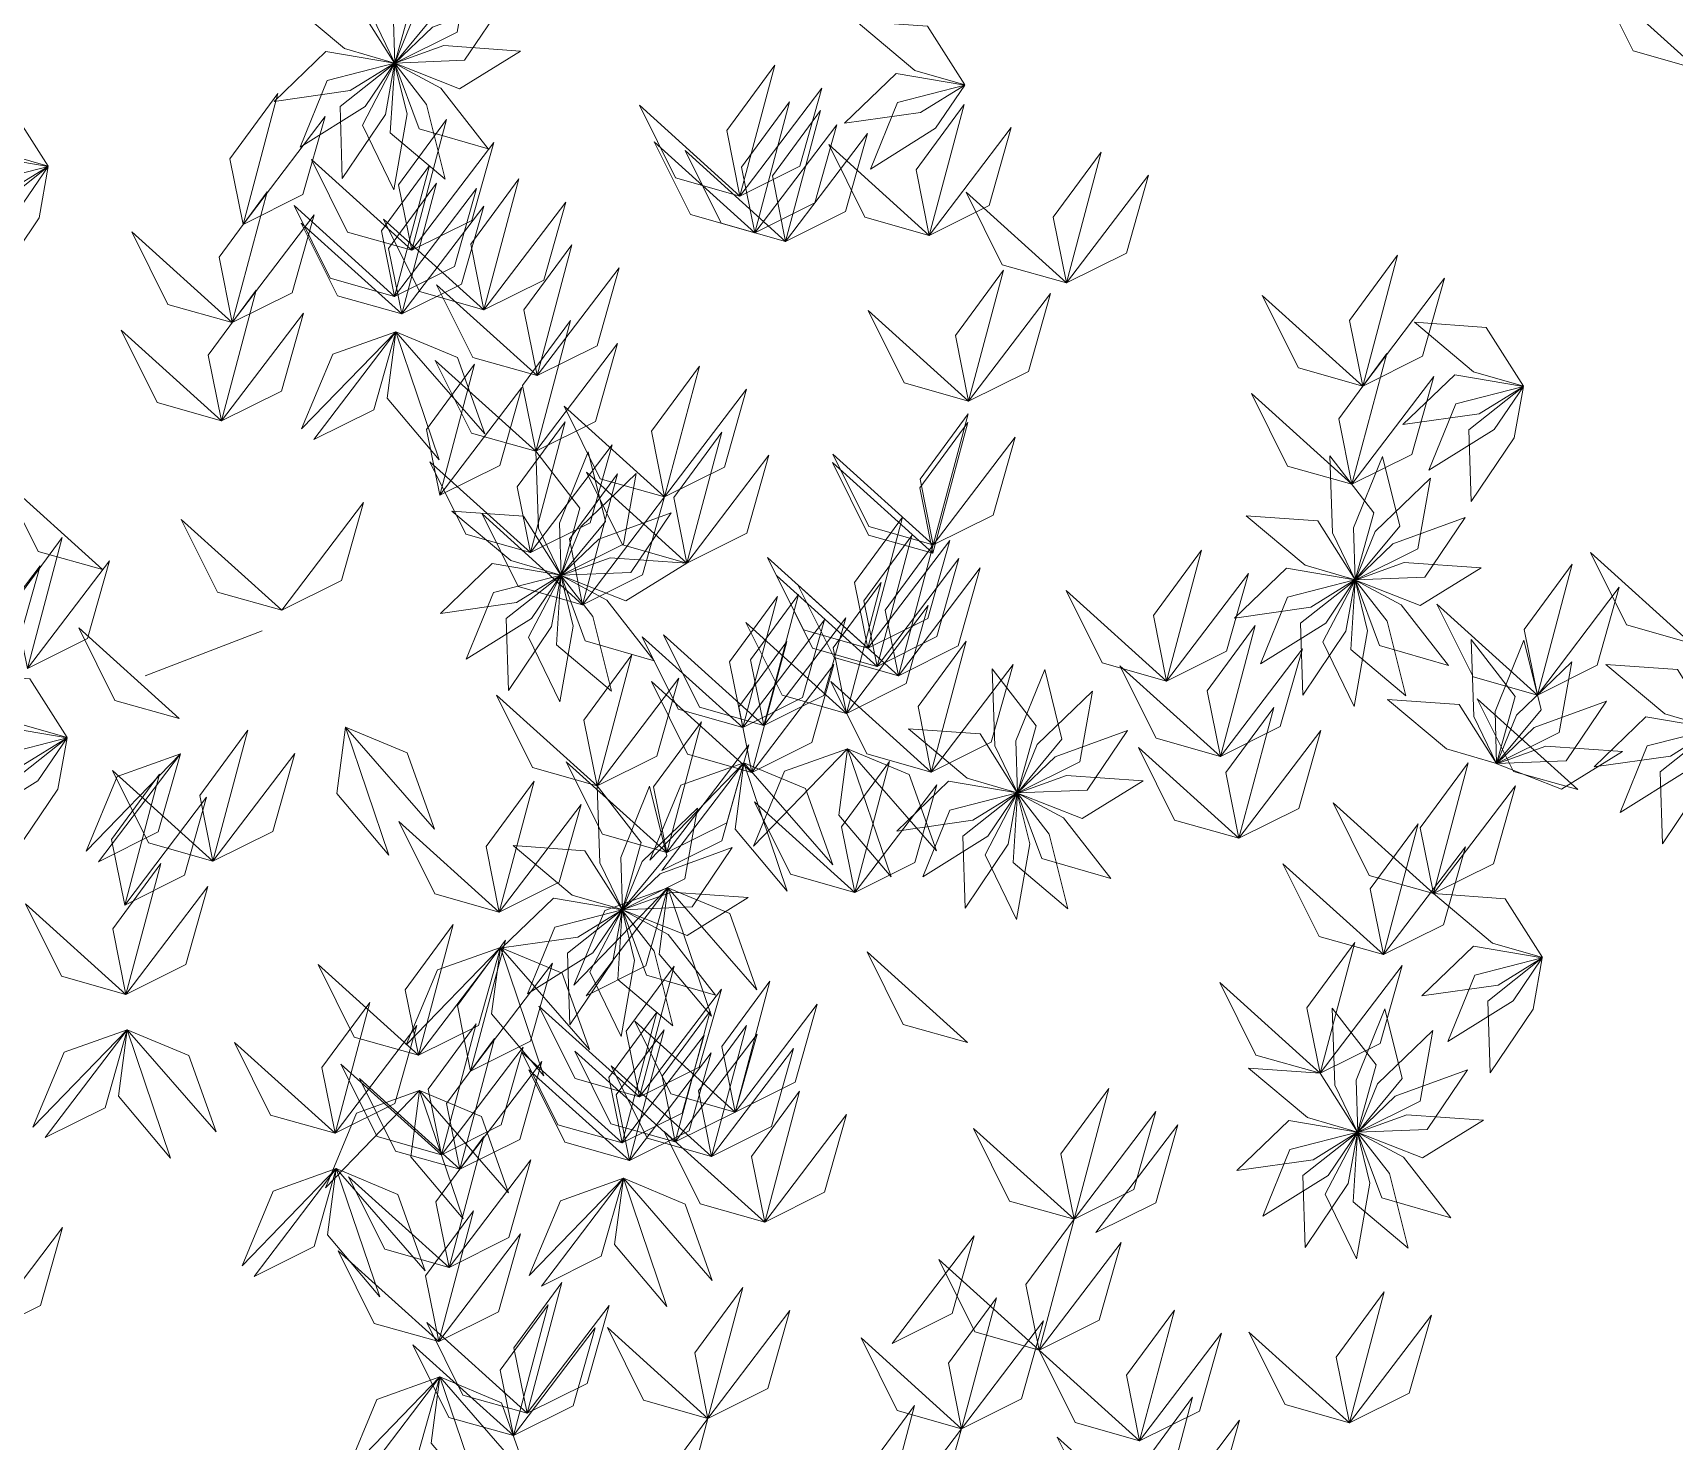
# Model space of a CAD drawing. Header units: inches. Extents: x 4350 to 28384, y -6772 to 993.
# Drawn here: x 15144.4 to 15217.2, y -756.4 to -694.1 of the extents above; entities that cross this region are included whole.
import ezdxf

# ---------------------------------------------------------------- set-up
doc = ezdxf.new("R2010")
doc.units = ezdxf.units.IN
doc.header["$MEASUREMENT"] = 0
doc.layers.add('ARREDAMENTO', color=2, linetype='Continuous', lineweight=18)

# ---------------------------------------------------------------- blocks, each defined once
blk = doc.blocks.new('jacaranda')
at = {"layer": 'ARREDAMENTO', "linetype": 'Continuous'}
blk.add_line((14072.25, 19459.553), (14067.07, 19457.565), dxfattribs=at)
at = {"layer": 'ARREDAMENTO', "lineweight": 0}
for points in [[(14077.002, 19490.191), (14077.121, 19486.785), (14078.125, 19484.708), (14078.955, 19487.679), (14077.002, 19490.191)], [(14079.332, 19490.172), (14078.056, 19487.012), (14078.128, 19484.706), (14080.095, 19487.083), (14079.332, 19490.172)], [(14081.454, 19489.207), (14079.002, 19486.839), (14078.131, 19484.704), (14080.893, 19486.075), (14081.454, 19489.207)], [(14135.855, 19484.438), (14133.002, 19485.245), (14131.403, 19488.458), (14135.855, 19484.438)], [(14073.292, 19487.541), (14075.903, 19485.351), (14078.118, 19484.707), (14076.465, 19487.312), (14073.292, 19487.541)], [(14082.999, 19487.462), (14079.796, 19486.296), (14078.131, 19484.7), (14081.213, 19484.829), (14082.999, 19487.462)], [(14098.566, 19486.57), (14101.177, 19484.38), (14103.392, 19483.736), (14101.74, 19486.341), (14098.566, 19486.57)], [(14083.701, 19485.24), (14080.301, 19485.478), (14078.131, 19484.696), (14080.999, 19483.561), (14083.701, 19485.24)], [(14072.778, 19483.011), (14076.153, 19483.486), (14078.114, 19484.701), (14075.072, 19485.216), (14072.778, 19483.011)], [(14073.927, 19480.983), (14076.817, 19482.79), (14078.114, 19484.697), (14075.126, 19483.93), (14073.927, 19480.983)], [(14075.801, 19479.598), (14077.707, 19482.424), (14078.115, 19484.694), (14075.698, 19482.778), (14075.801, 19479.598)], [(14078.077, 19479.095), (14078.669, 19482.452), (14078.118, 19484.692), (14076.689, 19481.958), (14078.077, 19479.095)], [(14080.36, 19479.561), (14079.536, 19482.868), (14078.122, 19484.691), (14077.928, 19481.612), (14080.36, 19479.561)], [(14082.257, 19480.915), (14080.159, 19483.601), (14078.126, 19484.691), (14079.201, 19481.8), (14082.257, 19480.915)], [(14093.423, 19478.816), (14092.838, 19481.722), (14094.965, 19484.612), (14093.423, 19478.816)], [(14098.052, 19482.04), (14101.428, 19482.515), (14103.388, 19483.73), (14100.347, 19484.245), (14098.052, 19482.04)], [(14071.403, 19477.559), (14070.818, 19480.466), (14072.945, 19483.356), (14071.403, 19477.559)], [(14093.423, 19478.816), (14096.077, 19480.137), (14097.054, 19483.59), (14093.423, 19478.816)], [(14099.201, 19480.012), (14102.092, 19481.819), (14103.388, 19483.726), (14100.401, 19482.959), (14099.201, 19480.012)], [(14057.944, 19482.968), (14060.556, 19480.778), (14062.771, 19480.134), (14061.118, 19482.739), (14057.944, 19482.968)], [(14093.423, 19478.816), (14090.57, 19479.623), (14088.971, 19482.835), (14093.423, 19478.816)], [(14094.079, 19477.194), (14093.494, 19480.1), (14095.621, 19482.99), (14094.079, 19477.194)], [(14095.445, 19476.809), (14094.86, 19479.715), (14096.988, 19482.605), (14095.445, 19476.809)], [(14101.812, 19477.075), (14101.227, 19479.981), (14103.354, 19482.871), (14101.812, 19477.075)], [(14071.403, 19477.559), (14074.057, 19478.88), (14075.034, 19482.334), (14071.403, 19477.559)], [(14078.882, 19476.414), (14078.297, 19479.32), (14080.424, 19482.21), (14078.882, 19476.414)], [(14094.079, 19477.194), (14096.733, 19478.515), (14097.71, 19481.968), (14094.079, 19477.194)], [(14101.812, 19477.075), (14104.465, 19478.396), (14105.442, 19481.849), (14101.812, 19477.075)], [(14078.882, 19476.414), (14081.535, 19477.735), (14082.512, 19481.188), (14078.882, 19476.414)], [(14094.079, 19477.194), (14091.226, 19478.001), (14089.627, 19481.213), (14094.079, 19477.194)], [(14095.445, 19476.809), (14098.099, 19478.13), (14099.076, 19481.583), (14095.445, 19476.809)], [(14101.812, 19477.075), (14098.959, 19477.882), (14097.359, 19481.094), (14101.812, 19477.075)], [(14057.431, 19478.438), (14060.806, 19478.913), (14062.767, 19480.128), (14059.725, 19480.643), (14057.431, 19478.438)], [(14078.882, 19476.414), (14076.029, 19477.221), (14074.43, 19480.433), (14078.882, 19476.414)], [(14095.445, 19476.809), (14092.593, 19477.616), (14090.993, 19480.828), (14095.445, 19476.809)], [(14107.894, 19474.967), (14107.309, 19477.874), (14109.436, 19480.764), (14107.894, 19474.967)], [(14058.58, 19476.41), (14061.47, 19478.217), (14062.767, 19480.124), (14059.779, 19479.358), (14058.58, 19476.41)], [(14060.454, 19475.025), (14062.36, 19477.851), (14062.768, 19480.121), (14060.351, 19478.205), (14060.454, 19475.025)], [(14078.118, 19474.373), (14077.533, 19477.279), (14079.661, 19480.169), (14078.118, 19474.373)], [(14082.078, 19473.776), (14081.493, 19476.682), (14083.62, 19479.572), (14082.078, 19473.776)], [(14107.894, 19474.967), (14110.547, 19476.289), (14111.524, 19479.742), (14107.894, 19474.967)], [(14070.924, 19473.208), (14070.339, 19476.114), (14072.467, 19479.004), (14070.924, 19473.208)], [(14078.435, 19473.594), (14077.85, 19476.5), (14079.978, 19479.39), (14078.435, 19473.594)], [(14078.118, 19474.373), (14080.772, 19475.694), (14081.749, 19479.147), (14078.118, 19474.373)], [(14107.894, 19474.967), (14105.041, 19475.774), (14103.442, 19478.987), (14107.894, 19474.967)], [(14078.118, 19474.373), (14075.266, 19475.179), (14073.666, 19478.392), (14078.118, 19474.373)], [(14078.435, 19473.594), (14081.089, 19474.915), (14082.066, 19478.368), (14078.435, 19473.594)], [(14082.078, 19473.776), (14084.732, 19475.097), (14085.709, 19478.55), (14082.078, 19473.776)], [(14070.924, 19473.208), (14073.578, 19474.529), (14074.555, 19477.982), (14070.924, 19473.208)], [(14078.435, 19473.594), (14075.583, 19474.4), (14073.983, 19477.613), (14078.435, 19473.594)], [(14082.078, 19473.776), (14079.225, 19474.582), (14077.626, 19477.795), (14082.078, 19473.776)], [(14070.924, 19473.208), (14068.072, 19474.015), (14066.472, 19477.227), (14070.924, 19473.208)], [(14084.433, 19470.865), (14083.848, 19473.771), (14085.975, 19476.661), (14084.433, 19470.865)], [(14121.019, 19470.398), (14120.434, 19473.305), (14122.562, 19476.195), (14121.019, 19470.398)], [(14084.433, 19470.865), (14087.087, 19472.186), (14088.064, 19475.639), (14084.433, 19470.865)], [(14103.553, 19469.73), (14102.968, 19472.636), (14105.095, 19475.526), (14103.553, 19469.73)], [(14121.019, 19470.398), (14123.673, 19471.72), (14124.65, 19475.173), (14121.019, 19470.398)], [(14070.445, 19468.857), (14069.86, 19471.763), (14071.988, 19474.653), (14070.445, 19468.857)], [(14084.433, 19470.865), (14081.58, 19471.671), (14079.981, 19474.884), (14084.433, 19470.865)], [(14103.553, 19469.73), (14106.207, 19471.051), (14107.184, 19474.504), (14103.553, 19469.73)], [(14121.019, 19470.398), (14118.167, 19471.205), (14116.567, 19474.418), (14121.019, 19470.398)], [(14070.445, 19468.857), (14073.099, 19470.178), (14074.076, 19473.631), (14070.445, 19468.857)], [(14103.553, 19469.73), (14100.7, 19470.537), (14099.101, 19473.749), (14103.553, 19469.73)], [(14084.37, 19467.51), (14083.785, 19470.417), (14085.913, 19473.307), (14084.37, 19467.51)], [(14123.316, 19473.226), (14125.928, 19471.035), (14128.143, 19470.391), (14126.49, 19472.996), (14123.316, 19473.226)], [(14070.445, 19468.857), (14067.593, 19469.664), (14065.993, 19472.876), (14070.445, 19468.857)], [(14078.171, 19472.806), (14075.378, 19471.81), (14073.997, 19468.498), (14078.171, 19472.806)], [(14074.54, 19468.032), (14077.194, 19469.353), (14078.171, 19472.806), (14074.54, 19468.032)], [(14078.171, 19472.806), (14077.781, 19469.867), (14080.096, 19467.125), (14078.171, 19472.806)], [(14078.171, 19472.806), (14080.907, 19471.665), (14082.112, 19468.285), (14078.171, 19472.806)], [(14084.37, 19467.51), (14087.024, 19468.831), (14088.001, 19472.285), (14084.37, 19467.51)], [(14084.37, 19467.51), (14081.518, 19468.317), (14079.918, 19471.53), (14084.37, 19467.51)], [(14120.54, 19466.047), (14119.955, 19468.953), (14122.083, 19471.843), (14120.54, 19466.047)], [(14080.122, 19465.567), (14079.537, 19468.473), (14081.665, 19471.363), (14080.122, 19465.567)], [(14090.081, 19465.49), (14089.496, 19468.396), (14091.623, 19471.286), (14090.081, 19465.49)], [(14120.54, 19466.047), (14123.194, 19467.368), (14124.171, 19470.821), (14120.54, 19466.047)], [(14122.803, 19468.695), (14126.178, 19469.17), (14128.139, 19470.385), (14125.097, 19470.9), (14122.803, 19468.695)], [(14080.122, 19465.567), (14082.776, 19466.888), (14083.753, 19470.341), (14080.122, 19465.567)], [(14090.081, 19465.49), (14092.735, 19466.811), (14093.712, 19470.264), (14090.081, 19465.49)], [(14120.54, 19466.047), (14117.688, 19466.854), (14116.088, 19470.066), (14120.54, 19466.047)], [(14123.952, 19466.667), (14126.842, 19468.474), (14128.139, 19470.382), (14125.151, 19469.615), (14123.952, 19466.667)], [(14125.826, 19465.282), (14127.732, 19468.108), (14128.14, 19470.378), (14125.723, 19468.462), (14125.826, 19465.282)], [(14090.081, 19465.49), (14087.228, 19466.297), (14085.629, 19469.509), (14090.081, 19465.49)], [(14084.133, 19463.025), (14083.548, 19465.931), (14085.675, 19468.821), (14084.133, 19463.025)], [(14101.974, 19462.991), (14101.389, 19465.897), (14103.516, 19468.787), (14101.974, 19462.991)], [(14101.986, 19463.366), (14101.401, 19466.272), (14103.528, 19469.162), (14101.986, 19463.366)], [(14091.07, 19462.559), (14090.485, 19465.465), (14092.612, 19468.355), (14091.07, 19462.559)], [(14101.986, 19463.366), (14104.64, 19464.687), (14105.617, 19468.14), (14101.986, 19463.366)], [(14084.133, 19463.025), (14086.787, 19464.346), (14087.764, 19467.799), (14084.133, 19463.025)], [(14084.37, 19467.51), (14084.489, 19464.104), (14085.493, 19462.027), (14086.323, 19464.998), (14084.37, 19467.51)], [(14086.701, 19467.491), (14085.424, 19464.331), (14085.497, 19462.026), (14087.463, 19464.402), (14086.701, 19467.491)], [(14091.07, 19462.559), (14093.724, 19463.88), (14094.701, 19467.333), (14091.07, 19462.559)], [(14101.986, 19463.366), (14099.133, 19464.173), (14097.534, 19467.385), (14101.986, 19463.366)], [(14119.564, 19467.303), (14119.683, 19463.897), (14120.687, 19461.82), (14121.517, 19464.791), (14119.564, 19467.303)], [(14121.895, 19467.284), (14120.618, 19464.124), (14120.69, 19461.819), (14122.657, 19464.195), (14121.895, 19467.284)], [(14084.133, 19463.025), (14081.28, 19463.832), (14079.681, 19467.044), (14084.133, 19463.025)], [(14088.822, 19466.526), (14086.371, 19464.158), (14085.499, 19462.023), (14088.262, 19463.394), (14088.822, 19466.526)], [(14086.45, 19460.716), (14085.865, 19463.622), (14087.993, 19466.512), (14086.45, 19460.716)], [(14091.07, 19462.559), (14088.217, 19463.366), (14086.618, 19466.578), (14091.07, 19462.559)], [(14101.974, 19462.991), (14099.121, 19463.798), (14097.522, 19467.01), (14101.974, 19462.991)], [(14065.175, 19462.267), (14062.322, 19463.074), (14060.723, 19466.286), (14065.175, 19462.267)], [(14124.016, 19466.319), (14121.564, 19463.951), (14120.693, 19461.816), (14123.456, 19463.187), (14124.016, 19466.319)], [(14073.115, 19460.47), (14075.769, 19461.791), (14076.746, 19465.244), (14073.115, 19460.47)], [(14086.45, 19460.716), (14089.104, 19462.037), (14090.081, 19465.49), (14086.45, 19460.716)], [(14073.115, 19460.47), (14070.263, 19461.276), (14068.663, 19464.489), (14073.115, 19460.47)], [(14080.66, 19464.861), (14083.271, 19462.67), (14085.486, 19462.026), (14083.834, 19464.631), (14080.66, 19464.861)], [(14086.45, 19460.716), (14083.598, 19461.523), (14081.998, 19464.735), (14086.45, 19460.716)], [(14090.368, 19464.782), (14087.165, 19463.616), (14085.5, 19462.019), (14088.582, 19462.148), (14090.368, 19464.782)], [(14099.089, 19458.789), (14098.504, 19461.695), (14100.631, 19464.585), (14099.089, 19458.789)], [(14115.854, 19464.654), (14118.465, 19462.463), (14120.68, 19461.819), (14119.027, 19464.424), (14115.854, 19464.654)], [(14125.561, 19464.575), (14122.358, 19463.409), (14120.694, 19461.812), (14123.775, 19461.941), (14125.561, 19464.575)], [(14061.848, 19457.889), (14061.264, 19460.796), (14063.391, 19463.686), (14061.848, 19457.889)], [(14099.495, 19457.984), (14098.91, 19460.89), (14101.037, 19463.78), (14099.495, 19457.984)], [(14099.089, 19458.789), (14101.742, 19460.11), (14102.719, 19463.563), (14099.089, 19458.789)], [(14091.07, 19462.559), (14087.67, 19462.797), (14085.499, 19462.015), (14088.367, 19460.88), (14091.07, 19462.559)], [(14099.089, 19458.789), (14096.236, 19459.595), (14094.636, 19462.808), (14099.089, 19458.789)], [(14099.495, 19457.984), (14102.148, 19459.305), (14103.125, 19462.758), (14099.495, 19457.984)], [(14100.443, 19457.57), (14099.858, 19460.476), (14101.986, 19463.366), (14100.443, 19457.57)], [(14112.326, 19457.328), (14111.741, 19460.234), (14113.869, 19463.124), (14112.326, 19457.328)], [(14135.56, 19459.014), (14132.708, 19459.821), (14131.108, 19463.033), (14135.56, 19459.014)], [(14058.783, 19457.662), (14061.437, 19458.984), (14062.414, 19462.437), (14058.783, 19457.662)], [(14061.848, 19457.889), (14064.502, 19459.211), (14065.479, 19462.664), (14061.848, 19457.889)], [(14080.147, 19460.33), (14083.522, 19460.805), (14085.482, 19462.02), (14082.441, 19462.535), (14080.147, 19460.33)], [(14081.295, 19458.302), (14084.186, 19460.109), (14085.482, 19462.017), (14082.495, 19461.25), (14081.295, 19458.302)], [(14083.17, 19456.917), (14085.076, 19459.743), (14085.484, 19462.013), (14083.067, 19460.097), (14083.17, 19456.917)], [(14085.445, 19456.414), (14086.037, 19459.771), (14085.487, 19462.011), (14084.058, 19459.277), (14085.445, 19456.414)], [(14087.729, 19456.88), (14086.904, 19460.187), (14085.49, 19462.01), (14085.297, 19458.931), (14087.729, 19456.88)], [(14089.626, 19458.235), (14087.527, 19460.92), (14085.494, 19462.01), (14086.569, 19459.119), (14089.626, 19458.235)], [(14099.495, 19457.984), (14096.642, 19458.791), (14095.043, 19462.003), (14099.495, 19457.984)], [(14100.443, 19457.57), (14103.097, 19458.891), (14104.074, 19462.344), (14100.443, 19457.57)], [(14112.326, 19457.328), (14114.98, 19458.649), (14115.957, 19462.102), (14112.326, 19457.328)], [(14115.34, 19460.123), (14118.715, 19460.598), (14120.676, 19461.813), (14117.635, 19462.328), (14115.34, 19460.123)], [(14126.263, 19462.352), (14122.863, 19462.59), (14120.693, 19461.808), (14123.561, 19460.673), (14126.263, 19462.352)], [(14128.76, 19456.714), (14128.175, 19459.62), (14130.302, 19462.51), (14128.76, 19456.714)], [(14100.443, 19457.57), (14097.591, 19458.377), (14095.991, 19461.589), (14100.443, 19457.57)], [(14098.139, 19455.9), (14097.554, 19458.806), (14099.681, 19461.696), (14098.139, 19455.9)], [(14112.326, 19457.328), (14109.474, 19458.135), (14107.874, 19461.347), (14112.326, 19457.328)], [(14116.489, 19458.095), (14119.379, 19459.902), (14120.676, 19461.81), (14117.688, 19461.043), (14116.489, 19458.095)], [(14118.363, 19456.71), (14120.269, 19459.536), (14120.678, 19461.806), (14118.26, 19459.89), (14118.363, 19456.71)], [(14120.639, 19456.207), (14121.231, 19459.564), (14120.68, 19461.804), (14119.251, 19459.07), (14120.639, 19456.207)], [(14122.923, 19456.673), (14122.098, 19459.98), (14120.684, 19461.803), (14120.49, 19458.724), (14122.923, 19456.673)], [(14124.819, 19458.028), (14122.721, 19460.713), (14120.688, 19461.803), (14121.763, 19458.912), (14124.819, 19458.028)], [(14128.76, 19456.714), (14131.414, 19458.035), (14132.391, 19461.488), (14128.76, 19456.714)], [(14093.543, 19455.276), (14092.958, 19458.182), (14095.085, 19461.072), (14093.543, 19455.276)], [(14094.48, 19455.366), (14093.895, 19458.272), (14096.022, 19461.162), (14094.48, 19455.366)], [(14098.139, 19455.9), (14100.792, 19457.221), (14101.769, 19460.674), (14098.139, 19455.9)], [(14128.76, 19456.714), (14125.907, 19457.52), (14124.308, 19460.733), (14128.76, 19456.714)], [(14093.543, 19455.276), (14096.197, 19456.597), (14097.174, 19460.05), (14093.543, 19455.276)], [(14098.139, 19455.9), (14095.286, 19456.707), (14093.686, 19459.919), (14098.139, 19455.9)], [(14094.48, 19455.366), (14097.133, 19456.687), (14098.11, 19460.14), (14094.48, 19455.366)], [(14068.57, 19455.669), (14065.718, 19456.476), (14064.118, 19459.688), (14068.57, 19455.669)], [(14093.543, 19455.276), (14090.69, 19456.083), (14089.091, 19459.295), (14093.543, 19455.276)], [(14094.48, 19455.366), (14091.627, 19456.173), (14090.027, 19459.385), (14094.48, 19455.366)], [(14093.951, 19453.288), (14093.366, 19456.195), (14095.494, 19459.084), (14093.951, 19453.288)], [(14101.902, 19453.299), (14101.317, 19456.205), (14103.445, 19459.095), (14101.902, 19453.299)], [(14114.715, 19453.993), (14114.13, 19456.899), (14116.257, 19459.789), (14114.715, 19453.993)], [(14125.829, 19459.167), (14125.948, 19455.76), (14126.952, 19453.684), (14127.782, 19456.654), (14125.829, 19459.167)], [(14128.159, 19459.148), (14126.883, 19455.987), (14126.955, 19453.682), (14128.921, 19456.058), (14128.159, 19459.148)], [(14087.087, 19452.691), (14086.502, 19455.597), (14088.629, 19458.487), (14087.087, 19452.691)], [(14114.715, 19453.993), (14117.368, 19455.314), (14118.345, 19458.767), (14114.715, 19453.993)], [(14058.783, 19457.662), (14061.394, 19455.472), (14063.609, 19454.828), (14061.957, 19457.433), (14058.783, 19457.662)], [(14093.951, 19453.288), (14096.605, 19454.609), (14097.582, 19458.062), (14093.951, 19453.288)], [(14101.902, 19453.299), (14104.556, 19454.62), (14105.533, 19458.073), (14101.902, 19453.299)], [(14104.597, 19457.868), (14104.716, 19454.462), (14105.72, 19452.385), (14106.549, 19455.356), (14104.597, 19457.868)], [(14106.927, 19457.849), (14105.651, 19454.689), (14105.723, 19452.384), (14107.689, 19454.76), (14106.927, 19457.849)], [(14114.715, 19453.993), (14111.862, 19454.8), (14110.263, 19458.012), (14114.715, 19453.993)], [(14130.281, 19458.183), (14127.829, 19455.815), (14126.958, 19453.679), (14129.72, 19455.05), (14130.281, 19458.183)], [(14131.79, 19458.067), (14134.401, 19455.877), (14136.616, 19455.233), (14134.964, 19457.837), (14131.79, 19458.067)], [(14087.087, 19452.691), (14089.74, 19454.012), (14090.717, 19457.465), (14087.087, 19452.691)], [(14093.951, 19453.288), (14091.099, 19454.095), (14089.499, 19457.307), (14093.951, 19453.288)], [(14101.902, 19453.299), (14099.05, 19454.106), (14097.45, 19457.318), (14101.902, 19453.299)], [(14087.087, 19452.691), (14084.234, 19453.498), (14082.635, 19456.71), (14087.087, 19452.691)], [(14109.049, 19456.884), (14106.597, 19454.516), (14105.725, 19452.381), (14108.488, 19453.752), (14109.049, 19456.884)], [(14122.118, 19456.517), (14124.73, 19454.326), (14126.945, 19453.683), (14125.292, 19456.287), (14122.118, 19456.517)], [(14130.547, 19452.524), (14127.694, 19453.331), (14126.095, 19456.543), (14130.547, 19452.524)], [(14131.826, 19456.438), (14128.623, 19455.272), (14126.958, 19453.675), (14130.04, 19453.804), (14131.826, 19456.438)], [(14090.179, 19449.737), (14089.594, 19452.643), (14091.722, 19455.533), (14090.179, 19449.737)], [(14090.179, 19449.737), (14089.594, 19452.643), (14091.722, 19455.533), (14090.179, 19449.737)], [(14115.534, 19450.369), (14114.95, 19453.276), (14117.077, 19456.166), (14115.534, 19450.369)], [(14131.277, 19453.537), (14134.652, 19454.011), (14136.612, 19455.227), (14133.571, 19455.742), (14131.277, 19453.537)], [(14058.27, 19453.132), (14061.645, 19453.607), (14063.605, 19454.822), (14060.564, 19455.337), (14058.27, 19453.132)], [(14059.419, 19451.104), (14062.309, 19452.911), (14063.605, 19454.818), (14060.618, 19454.052), (14059.419, 19451.104)], [(14061.293, 19449.719), (14063.199, 19452.545), (14063.607, 19454.815), (14061.19, 19452.899), (14061.293, 19449.719)], [(14070.066, 19449.354), (14069.481, 19452.261), (14071.608, 19455.151), (14070.066, 19449.354)], [(14075.942, 19455.295), (14075.553, 19452.357), (14077.868, 19449.615), (14075.942, 19455.295)], [(14075.942, 19455.295), (14078.679, 19454.154), (14079.884, 19450.774), (14075.942, 19455.295)], [(14100.886, 19455.219), (14103.497, 19453.028), (14105.712, 19452.384), (14104.06, 19454.989), (14100.886, 19455.219)], [(14110.594, 19455.14), (14107.391, 19453.974), (14105.726, 19452.377), (14108.808, 19452.506), (14110.594, 19455.14)], [(14115.534, 19450.369), (14118.188, 19451.69), (14119.165, 19455.143), (14115.534, 19450.369)], [(14132.426, 19451.509), (14135.316, 19453.315), (14136.613, 19455.223), (14133.625, 19454.456), (14132.426, 19451.509)], [(14134.3, 19450.124), (14136.206, 19452.95), (14136.614, 19455.22), (14134.197, 19453.304), (14134.3, 19450.124)], [(14068.623, 19454.102), (14065.83, 19453.106), (14064.449, 19449.794), (14068.623, 19454.102)], [(14064.992, 19449.328), (14067.646, 19450.649), (14068.623, 19454.102), (14064.992, 19449.328)], [(14070.066, 19449.354), (14072.72, 19450.675), (14073.697, 19454.128), (14070.066, 19449.354)], [(14090.179, 19449.737), (14092.833, 19451.058), (14093.81, 19454.511), (14090.179, 19449.737)], [(14090.179, 19449.737), (14092.833, 19451.058), (14093.81, 19454.511), (14090.179, 19449.737)], [(14098.191, 19454.333), (14095.399, 19453.337), (14094.017, 19450.025), (14098.191, 19454.333)], [(14098.191, 19454.333), (14097.801, 19451.394), (14100.117, 19448.653), (14098.191, 19454.333)], [(14098.191, 19454.333), (14100.927, 19453.192), (14102.132, 19449.812), (14098.191, 19454.333)], [(14115.534, 19450.369), (14112.682, 19451.176), (14111.082, 19454.389), (14115.534, 19450.369)], [(14132.528, 19454.216), (14129.128, 19454.453), (14126.958, 19453.672), (14129.826, 19452.536), (14132.528, 19454.216)], [(14070.066, 19449.354), (14067.213, 19450.161), (14065.614, 19453.374), (14070.066, 19449.354)], [(14090.179, 19449.737), (14087.327, 19450.544), (14085.727, 19453.756), (14090.179, 19449.737)], [(14090.179, 19449.737), (14087.327, 19450.544), (14085.727, 19453.756), (14090.179, 19449.737)], [(14093.595, 19453.709), (14090.803, 19452.714), (14089.422, 19449.402), (14093.595, 19453.709)], [(14089.965, 19448.935), (14092.618, 19450.256), (14093.595, 19453.709), (14089.965, 19448.935)], [(14093.595, 19453.709), (14093.206, 19450.77), (14095.521, 19448.029), (14093.595, 19453.709)], [(14093.595, 19453.709), (14096.331, 19452.568), (14097.537, 19449.188), (14093.595, 19453.709)], [(14098.511, 19447.967), (14097.926, 19450.873), (14100.054, 19453.763), (14098.511, 19447.967)], [(14124.155, 19447.92), (14123.57, 19450.826), (14125.698, 19453.716), (14124.155, 19447.92)], [(14066.158, 19447.409), (14065.573, 19450.315), (14067.701, 19453.205), (14066.158, 19447.409)], [(14082.754, 19447.096), (14082.169, 19450.002), (14084.296, 19452.892), (14082.754, 19447.096)], [(14087.087, 19452.691), (14087.206, 19449.284), (14088.21, 19447.208), (14089.039, 19450.179), (14087.087, 19452.691)], [(14089.417, 19452.672), (14088.141, 19449.512), (14088.213, 19447.206), (14090.179, 19449.583), (14089.417, 19452.672)], [(14098.511, 19447.967), (14101.165, 19449.288), (14102.142, 19452.741), (14098.511, 19447.967)], [(14100.373, 19450.688), (14103.748, 19451.163), (14105.708, 19452.378), (14102.667, 19452.893), (14100.373, 19450.688)], [(14111.296, 19452.917), (14107.896, 19453.155), (14105.726, 19452.373), (14108.593, 19451.238), (14111.296, 19452.917)], [(14124.155, 19447.92), (14126.809, 19449.241), (14127.786, 19452.694), (14124.155, 19447.92)], [(14066.158, 19447.409), (14068.812, 19448.73), (14069.789, 19452.183), (14066.158, 19447.409)], [(14082.754, 19447.096), (14085.408, 19448.417), (14086.385, 19451.87), (14082.754, 19447.096)], [(14098.511, 19447.967), (14095.659, 19448.774), (14094.059, 19451.986), (14098.511, 19447.967)], [(14101.522, 19448.66), (14104.412, 19450.467), (14105.709, 19452.374), (14102.721, 19451.608), (14101.522, 19448.66)], [(14103.396, 19447.275), (14105.302, 19450.101), (14105.71, 19452.371), (14103.293, 19450.455), (14103.396, 19447.275)], [(14105.672, 19446.772), (14106.263, 19450.129), (14105.713, 19452.369), (14104.284, 19449.635), (14105.672, 19446.772)], [(14107.955, 19447.238), (14107.13, 19450.545), (14105.717, 19452.368), (14105.523, 19449.289), (14107.955, 19447.238)], [(14109.852, 19448.592), (14107.753, 19451.278), (14105.72, 19452.368), (14106.795, 19449.477), (14109.852, 19448.592)], [(14124.155, 19447.92), (14121.303, 19448.726), (14119.703, 19451.939), (14124.155, 19447.92)], [(14082.754, 19447.096), (14079.901, 19447.903), (14078.302, 19451.115), (14082.754, 19447.096)], [(14091.539, 19451.707), (14089.087, 19449.339), (14088.215, 19447.203), (14090.978, 19448.574), (14091.539, 19451.707)], [(14121.938, 19445.217), (14121.353, 19448.123), (14123.481, 19451.013), (14121.938, 19445.217)], [(14083.376, 19450.041), (14085.987, 19447.85), (14088.203, 19447.207), (14086.55, 19449.811), (14083.376, 19450.041)], [(14093.084, 19449.962), (14089.881, 19448.796), (14088.216, 19447.199), (14091.298, 19447.328), (14093.084, 19449.962)], [(14121.938, 19445.217), (14124.592, 19446.538), (14125.569, 19449.991), (14121.938, 19445.217)], [(14066.213, 19443.451), (14065.628, 19446.357), (14067.756, 19449.247), (14066.213, 19443.451)], [(14121.938, 19445.217), (14119.086, 19446.024), (14117.486, 19449.236), (14121.938, 19445.217)], [(14066.213, 19443.451), (14068.867, 19444.772), (14069.844, 19448.225), (14066.213, 19443.451)], [(14090.232, 19448.17), (14087.439, 19447.175), (14086.058, 19443.863), (14090.232, 19448.17)], [(14086.601, 19443.396), (14089.255, 19444.717), (14090.232, 19448.17), (14086.601, 19443.396)], [(14090.232, 19448.17), (14089.842, 19445.231), (14092.158, 19442.49), (14090.232, 19448.17)], [(14090.232, 19448.17), (14092.968, 19447.029), (14094.173, 19443.649), (14090.232, 19448.17)], [(14066.213, 19443.451), (14063.361, 19444.257), (14061.761, 19447.47), (14066.213, 19443.451)], [(14082.863, 19445.511), (14086.238, 19445.985), (14088.198, 19447.201), (14085.157, 19447.715), (14082.863, 19445.511)], [(14093.786, 19447.74), (14090.386, 19447.977), (14088.216, 19447.196), (14091.083, 19446.06), (14093.786, 19447.74)], [(14124.155, 19447.92), (14126.766, 19445.729), (14128.981, 19445.085), (14127.329, 19447.69), (14124.155, 19447.92)], [(14084.012, 19443.483), (14086.902, 19445.289), (14088.199, 19447.197), (14085.211, 19446.43), (14084.012, 19443.483)], [(14085.886, 19442.098), (14087.792, 19444.923), (14088.2, 19447.194), (14085.783, 19445.278), (14085.886, 19442.098)], [(14088.162, 19441.594), (14088.753, 19444.951), (14088.203, 19447.191), (14086.774, 19444.458), (14088.162, 19441.594)], [(14090.445, 19442.06), (14089.621, 19445.368), (14088.207, 19447.19), (14088.013, 19444.112), (14090.445, 19442.06)], [(14092.342, 19443.415), (14090.243, 19446.101), (14088.21, 19447.191), (14089.285, 19444.3), (14092.342, 19443.415)], [(14079.176, 19440.755), (14078.591, 19443.661), (14080.718, 19446.551), (14079.176, 19440.755)], [(14082.806, 19445.529), (14080.014, 19444.534), (14078.632, 19441.222), (14082.806, 19445.529)], [(14079.176, 19440.755), (14081.829, 19442.076), (14082.806, 19445.529), (14079.176, 19440.755)], [(14081.488, 19440.059), (14080.903, 19442.965), (14083.03, 19445.855), (14081.488, 19440.059)], [(14082.806, 19445.529), (14082.417, 19442.591), (14084.732, 19439.849), (14082.806, 19445.529)], [(14082.806, 19445.529), (14085.542, 19444.388), (14086.748, 19441.008), (14082.806, 19445.529)], [(14103.508, 19441.316), (14100.655, 19442.123), (14099.055, 19445.335), (14103.508, 19441.316)], [(14119.133, 19439.957), (14118.548, 19442.864), (14120.675, 19445.754), (14119.133, 19439.957)], [(14123.642, 19443.389), (14127.017, 19443.864), (14128.977, 19445.079), (14125.936, 19445.594), (14123.642, 19443.389)], [(14079.176, 19440.755), (14076.323, 19441.562), (14074.723, 19444.774), (14079.176, 19440.755)], [(14081.488, 19440.059), (14084.141, 19441.38), (14085.118, 19444.833), (14081.488, 19440.059)], [(14088.966, 19438.914), (14088.382, 19441.82), (14090.509, 19444.71), (14088.966, 19438.914)], [(14119.133, 19439.957), (14121.787, 19441.278), (14122.764, 19444.732), (14119.133, 19439.957)], [(14124.79, 19441.361), (14127.681, 19443.168), (14128.977, 19445.076), (14125.99, 19444.309), (14124.79, 19441.361)], [(14126.665, 19439.976), (14128.571, 19442.802), (14128.979, 19445.072), (14126.562, 19443.156), (14126.665, 19439.976)], [(14093.211, 19438.241), (14092.626, 19441.147), (14094.753, 19444.037), (14093.211, 19438.241)], [(14119.133, 19439.957), (14116.28, 19440.764), (14114.681, 19443.977), (14119.133, 19439.957)], [(14075.478, 19437.302), (14074.893, 19440.208), (14077.02, 19443.098), (14075.478, 19437.302)], [(14088.966, 19438.914), (14091.62, 19440.235), (14092.597, 19443.688), (14088.966, 19438.914)], [(14088.966, 19438.914), (14086.114, 19439.72), (14084.514, 19442.933), (14088.966, 19438.914)], [(14088.203, 19436.872), (14087.618, 19439.778), (14089.745, 19442.668), (14088.203, 19436.872)], [(14090.557, 19436.92), (14089.972, 19439.826), (14092.1, 19442.716), (14090.557, 19436.92)], [(14093.211, 19438.241), (14095.865, 19439.562), (14096.842, 19443.015), (14093.211, 19438.241)], [(14119.67, 19442.837), (14119.789, 19439.431), (14120.793, 19437.354), (14121.622, 19440.325), (14119.67, 19442.837)], [(14122, 19442.818), (14120.724, 19439.658), (14120.796, 19437.352), (14122.762, 19439.729), (14122, 19442.818)], [(14066.265, 19441.884), (14063.473, 19440.888), (14062.092, 19437.576), (14066.265, 19441.884)], [(14062.635, 19437.109), (14065.288, 19438.431), (14066.265, 19441.884), (14062.635, 19437.109)], [(14066.265, 19441.884), (14065.876, 19438.945), (14068.191, 19436.203), (14066.265, 19441.884)], [(14066.265, 19441.884), (14069.002, 19440.743), (14070.207, 19437.363), (14066.265, 19441.884)], [(14075.478, 19437.302), (14078.132, 19438.623), (14079.109, 19442.076), (14075.478, 19437.302)], [(14080.191, 19436.348), (14079.606, 19439.254), (14081.733, 19442.144), (14080.191, 19436.348)], [(14088.52, 19436.093), (14087.935, 19438.999), (14090.063, 19441.889), (14088.52, 19436.093)], [(14088.203, 19436.872), (14090.857, 19438.193), (14091.834, 19441.646), (14088.203, 19436.872)], [(14093.211, 19438.241), (14090.358, 19439.047), (14088.759, 19442.26), (14093.211, 19438.241)], [(14090.557, 19436.92), (14093.211, 19438.241), (14094.188, 19441.694), (14090.557, 19436.92)], [(14092.163, 19436.275), (14091.578, 19439.181), (14093.705, 19442.071), (14092.163, 19436.275)], [(14124.122, 19441.853), (14121.67, 19439.485), (14120.798, 19437.349), (14123.561, 19438.721), (14124.122, 19441.853)], [(14075.478, 19437.302), (14072.625, 19438.108), (14071.026, 19441.321), (14075.478, 19437.302)], [(14080.191, 19436.348), (14082.845, 19437.669), (14083.822, 19441.122), (14080.191, 19436.348)], [(14081.009, 19435.708), (14080.424, 19438.614), (14082.551, 19441.504), (14081.009, 19435.708)], [(14090.557, 19436.92), (14087.705, 19437.726), (14086.105, 19440.939), (14090.557, 19436.92)], [(14092.163, 19436.275), (14094.816, 19437.596), (14095.793, 19441.049), (14092.163, 19436.275)], [(14080.191, 19436.348), (14077.338, 19437.155), (14075.739, 19440.367), (14080.191, 19436.348)], [(14081.009, 19435.708), (14083.663, 19437.029), (14084.64, 19440.482), (14081.009, 19435.708)], [(14088.203, 19436.872), (14085.35, 19437.679), (14083.751, 19440.891), (14088.203, 19436.872)], [(14092.163, 19436.275), (14089.31, 19437.082), (14087.711, 19440.294), (14092.163, 19436.275)], [(14088.52, 19436.093), (14091.174, 19437.414), (14092.151, 19440.867), (14088.52, 19436.093)], [(14115.959, 19440.187), (14118.57, 19437.997), (14120.785, 19437.353), (14119.133, 19439.957), (14115.959, 19440.187)], [(14081.009, 19435.708), (14078.156, 19436.515), (14076.557, 19439.727), (14081.009, 19435.708)], [(14088.52, 19436.093), (14085.668, 19436.9), (14084.068, 19440.112), (14088.52, 19436.093)], [(14125.667, 19440.108), (14122.464, 19438.942), (14120.799, 19437.346), (14123.881, 19437.475), (14125.667, 19440.108)], [(14079.228, 19439.188), (14076.436, 19438.193), (14075.054, 19434.881), (14079.228, 19439.188)], [(14079.228, 19439.188), (14078.838, 19436.25), (14081.154, 19433.508), (14079.228, 19439.188)], [(14079.228, 19439.188), (14081.964, 19438.047), (14083.169, 19434.667), (14079.228, 19439.188)], [(14094.518, 19433.364), (14093.933, 19436.27), (14096.06, 19439.16), (14094.518, 19433.364)], [(14108.225, 19433.491), (14107.64, 19436.397), (14109.767, 19439.287), (14108.225, 19433.491)], [(14094.518, 19433.364), (14097.171, 19434.685), (14098.148, 19438.138), (14094.518, 19433.364)], [(14108.225, 19433.491), (14110.878, 19434.812), (14111.855, 19438.265), (14108.225, 19433.491)], [(14126.369, 19437.886), (14122.969, 19438.124), (14120.799, 19437.342), (14123.666, 19436.206), (14126.369, 19437.886)], [(14094.518, 19433.364), (14091.665, 19434.171), (14090.065, 19437.383), (14094.518, 19433.364)], [(14108.225, 19433.491), (14105.372, 19434.298), (14103.772, 19437.51), (14108.225, 19433.491)], [(14109.193, 19432.898), (14111.846, 19434.219), (14112.823, 19437.672), (14109.193, 19432.898)], [(14115.446, 19435.657), (14118.821, 19436.131), (14120.781, 19437.347), (14117.74, 19437.862), (14115.446, 19435.657)], [(14116.595, 19433.629), (14119.485, 19435.435), (14120.782, 19437.343), (14117.794, 19436.576), (14116.595, 19433.629)], [(14118.469, 19432.244), (14120.375, 19435.07), (14120.783, 19437.34), (14118.366, 19435.424), (14118.469, 19432.244)], [(14120.745, 19431.741), (14121.336, 19435.097), (14120.786, 19437.337), (14119.357, 19434.604), (14120.745, 19431.741)], [(14123.028, 19432.207), (14122.203, 19435.514), (14120.79, 19437.336), (14120.596, 19434.258), (14123.028, 19432.207)], [(14124.925, 19433.561), (14122.826, 19436.247), (14120.793, 19437.337), (14121.868, 19434.446), (14124.925, 19433.561)], [(14080.53, 19431.357), (14079.945, 19434.263), (14082.073, 19437.153), (14080.53, 19431.357)], [(14080.53, 19431.357), (14083.184, 19432.678), (14084.161, 19436.131), (14080.53, 19431.357)], [(14075.53, 19435.735), (14072.738, 19434.739), (14071.356, 19431.427), (14075.53, 19435.735)], [(14071.899, 19430.961), (14074.553, 19432.282), (14075.53, 19435.735), (14071.899, 19430.961)], [(14075.53, 19435.735), (14075.14, 19432.796), (14077.456, 19430.055), (14075.53, 19435.735)], [(14075.53, 19435.735), (14078.266, 19434.594), (14079.471, 19431.214), (14075.53, 19435.735)], [(14080.53, 19431.357), (14077.678, 19432.163), (14076.078, 19435.376), (14080.53, 19431.357)], [(14088.255, 19435.305), (14085.463, 19434.31), (14084.081, 19430.998), (14088.255, 19435.305)], [(14084.625, 19430.531), (14087.278, 19431.852), (14088.255, 19435.305), (14084.625, 19430.531)], [(14088.255, 19435.305), (14087.866, 19432.367), (14090.181, 19429.625), (14088.255, 19435.305)], [(14088.255, 19435.305), (14090.991, 19434.164), (14092.197, 19430.784), (14088.255, 19435.305)], [(14080.072, 19428.074), (14079.487, 19430.98), (14081.614, 19433.87), (14080.072, 19428.074)], [(14059.765, 19428.346), (14062.419, 19429.667), (14063.396, 19433.12), (14059.765, 19428.346)], [(14106.682, 19427.695), (14106.097, 19430.601), (14108.225, 19433.491), (14106.682, 19427.695)], [(14080.072, 19428.074), (14082.726, 19429.395), (14083.703, 19432.848), (14080.072, 19428.074)], [(14100.166, 19427.99), (14102.82, 19429.311), (14103.797, 19432.764), (14100.166, 19427.99)], [(14106.682, 19427.695), (14109.336, 19429.016), (14110.313, 19432.469), (14106.682, 19427.695)], [(14080.072, 19428.074), (14077.219, 19428.88), (14075.62, 19432.093), (14080.072, 19428.074)], [(14106.682, 19427.695), (14103.829, 19428.501), (14102.23, 19431.714), (14106.682, 19427.695)], [(14083.991, 19424.896), (14083.406, 19427.802), (14085.534, 19430.692), (14083.991, 19424.896)], [(14092.005, 19424.672), (14091.42, 19427.578), (14093.547, 19430.468), (14092.005, 19424.672)], [(14103.245, 19424.213), (14102.66, 19427.12), (14104.787, 19430.01), (14103.245, 19424.213)], [(14120.431, 19424.474), (14119.846, 19427.38), (14121.973, 19430.27), (14120.431, 19424.474)], [(14083.381, 19423.907), (14082.796, 19426.813), (14084.923, 19429.703), (14083.381, 19423.907)], [(14083.991, 19424.896), (14086.645, 19426.217), (14087.622, 19429.67), (14083.991, 19424.896)], [(14092.005, 19424.672), (14094.658, 19425.993), (14095.635, 19429.446), (14092.005, 19424.672)], [(14111.134, 19423.676), (14110.549, 19426.582), (14112.677, 19429.472), (14111.134, 19423.676)], [(14083.991, 19424.896), (14081.139, 19425.703), (14079.539, 19428.915), (14083.991, 19424.896)], [(14083.381, 19423.907), (14086.034, 19425.228), (14087.011, 19428.681), (14083.381, 19423.907)], [(14092.005, 19424.672), (14089.152, 19425.479), (14087.552, 19428.691), (14092.005, 19424.672)], [(14103.245, 19424.213), (14105.898, 19425.534), (14106.875, 19428.987), (14103.245, 19424.213)], [(14120.431, 19424.474), (14123.084, 19425.795), (14124.061, 19429.248), (14120.431, 19424.474)], [(14083.381, 19423.907), (14080.528, 19424.714), (14078.928, 19427.926), (14083.381, 19423.907)], [(14103.245, 19424.213), (14100.392, 19425.02), (14098.792, 19428.233), (14103.245, 19424.213)], [(14111.134, 19423.676), (14113.788, 19424.997), (14114.765, 19428.45), (14111.134, 19423.676)], [(14120.431, 19424.474), (14117.578, 19425.28), (14115.978, 19428.493), (14120.431, 19424.474)], [(14111.134, 19423.676), (14108.282, 19424.482), (14106.682, 19427.695), (14111.134, 19423.676)], [(14080.124, 19426.507), (14077.332, 19425.511), (14075.95, 19422.199), (14080.124, 19426.507)], [(14076.494, 19421.733), (14079.147, 19423.054), (14080.124, 19426.507), (14076.494, 19421.733)], [(14080.124, 19426.507), (14079.735, 19423.568), (14082.05, 19420.826), (14080.124, 19426.507)], [(14080.124, 19426.507), (14082.86, 19425.366), (14084.066, 19421.986), (14080.124, 19426.507)], [(14099.614, 19419.439), (14099.029, 19422.345), (14101.156, 19425.235), (14099.614, 19419.439)], [(14111.934, 19419.815), (14111.349, 19422.721), (14113.477, 19425.611), (14111.934, 19419.815)], [(14090.462, 19418.876), (14089.877, 19421.782), (14092.005, 19424.672), (14090.462, 19418.876)], [(14099.614, 19419.439), (14102.268, 19420.76), (14103.245, 19424.213), (14099.614, 19419.439)], [(14111.934, 19419.815), (14114.588, 19421.136), (14115.565, 19424.589), (14111.934, 19419.815)], [(14111.934, 19419.815), (14109.082, 19420.621), (14107.482, 19423.834), (14111.934, 19419.815)]]:
    blk.add_lwpolyline(points, dxfattribs=at)

msp = doc.modelspace()

# ---------------------------------------------------------------- block references
at = {"layer": 'ARREDAMENTO'}
msp.add_blockref('jacaranda', (1082.354, -20180.102), dxfattribs=at)

doc.saveas('drawing.dxf')
